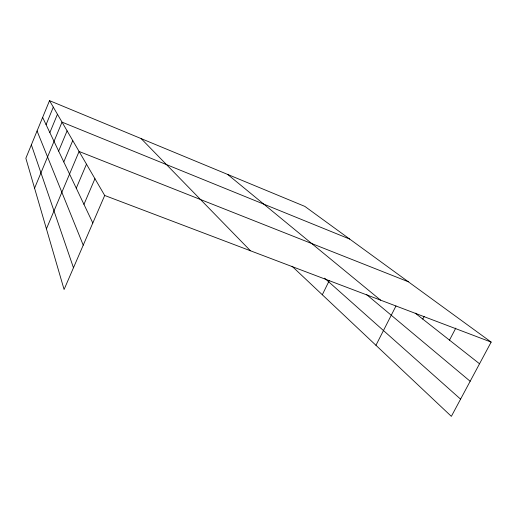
<?xml version="1.0" encoding="UTF-8"?>
<svg xmlns="http://www.w3.org/2000/svg" width="517" height="517" viewBox="0 0 517 517"><rect width="100%" height="100%" fill="white"/><g stroke="black" fill="none" stroke-linecap="round" stroke-linejoin="round"><path stroke-width="0.78" d="M49.522 100.647L25.85 158.247L64.089 289.488L104.699 195.471L49.522 100.647L304.843 206.399L491.15 342.099L451.36 416.353L292.04 266.242M46.078 124.655L53.296 107.142M49.858 132.611L57.445 114.27M34.574 188.188L62.021 122.135L349.686 239.061M58.641 151.1L67.094 130.853M63.785 161.924L72.748 140.566M46.42 228.857L79.088 151.468L408.32 281.765M76.27 188.201L86.481 164.173M83.954 204.357L94.941 178.701M322.311 294.761L329.368 280.395M375.943 345.291L395.983 305.974M422.783 319.092L424.224 316.314M449.493 340.121L455.813 328.101M104.699 195.471L491.15 342.099M415.235 313.153L479.537 363.774M227.648 174.423L380.615 300.164M366.456 294.477L470.16 381.268M324.586 278.172L460.582 399.143M141.154 138.601L250.454 250.777M42.633 117.411L92.808 222.995M37.062 130.969L83.231 245.161M31.356 144.85L73.466 267.767"/></g></svg>
